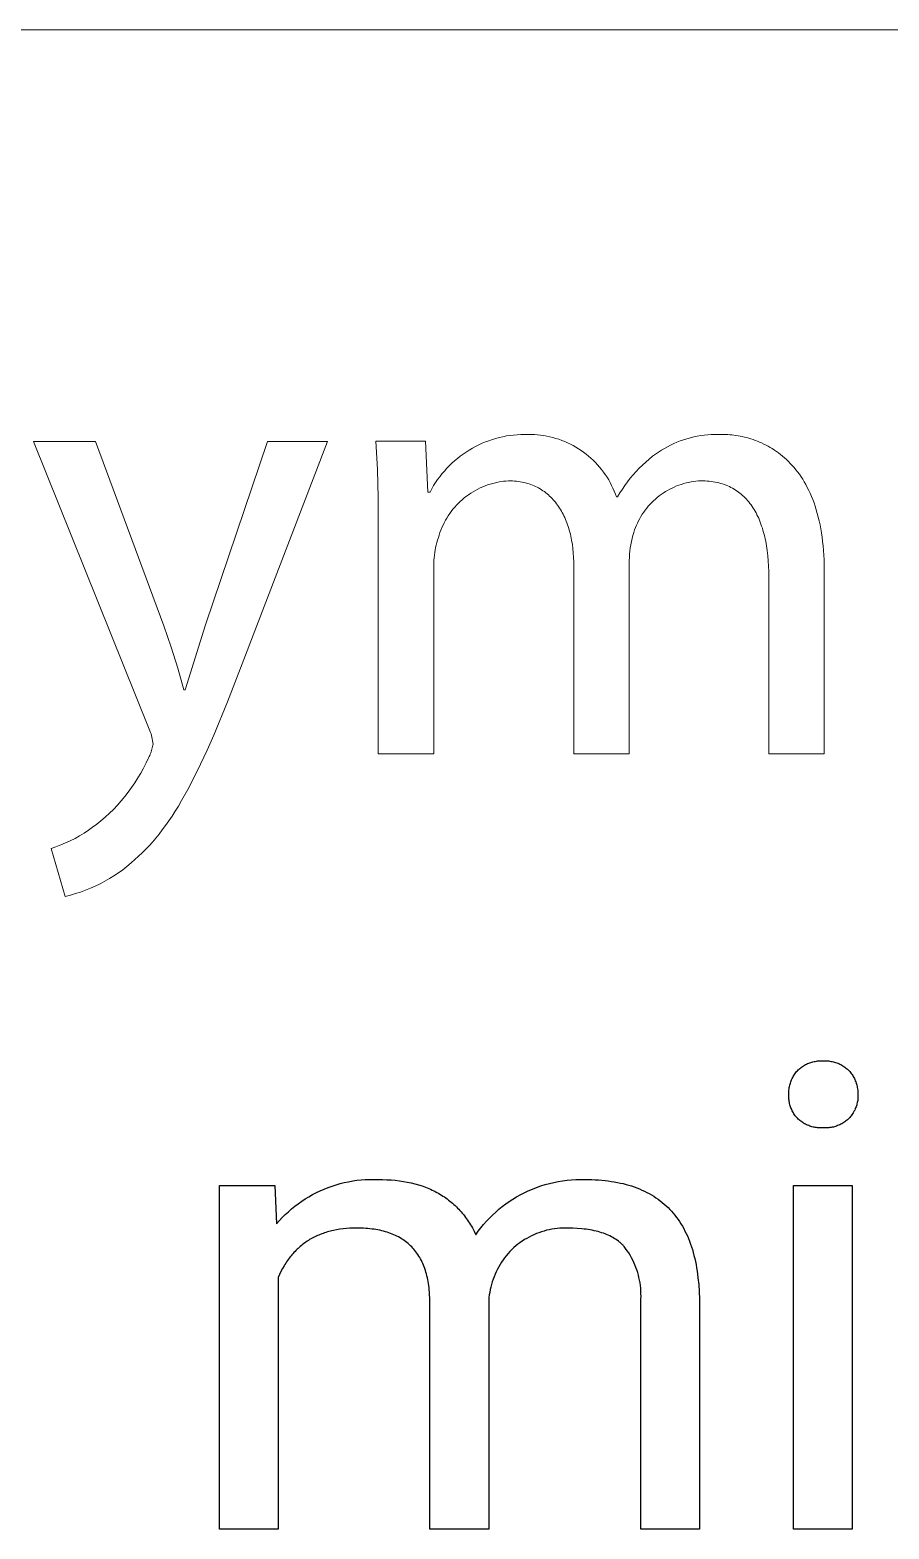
# Model space of a CAD drawing. Header units: millimetres. Extents: x 0 to 5466, y 0 to 3819.
# Drawn here: x 5060.5 to 5133.3, y 483.9 to 611 of the extents above; entities that cross this region are included whole.
import ezdxf

# ---------------------------------------------------------------- set-up
doc = ezdxf.new("R2010")
doc.units = ezdxf.units.MM
doc.header["$MEASUREMENT"] = 0
doc.layers.add('Domyślny', color=7, linetype='Continuous', true_color=0x000000)

msp = doc.modelspace()

# ---------------------------------------------------------------- linework, layer by layer
at = {"layer": 'Domyślny', "color": 18, "lineweight": 15, "true_color": 0x000000}
for p, q in [((5460.42, 610.99), (3400.11, 610.99)), ((5070.55, 551.69), (5060.76, 576.1)), ((5060.76, 576.1), (5066, 576.1)), ((5066, 576.1), (5071.81, 560.45)), ((5075.32, 560.56), (5080.58, 576.1)), ((5085.66, 576.1), (5078.45, 557.23)), ((5080.58, 576.1), (5085.66, 576.1)), ((5089.9, 573.72), (5089.76, 576.11)), ((5089.76, 576.11), (5093.99, 576.11)), ((5093.99, 576.11), (5094.19, 571.81)), ((5098.51, 575.81), (5098.79, 575.94)), ((5098.79, 575.94), (5099.07, 576.06)), ((5099.07, 576.06), (5099.36, 576.16)), ((5099.36, 576.16), (5099.65, 576.26)), ((5099.65, 576.26), (5099.94, 576.35)), ((5099.94, 576.35), (5100.24, 576.43)), ((5100.24, 576.43), (5100.54, 576.5)), ((5100.54, 576.5), (5100.84, 576.56)), ((5100.84, 576.56), (5101.15, 576.61)), ((5101.15, 576.61), (5101.45, 576.64)), ((5101.45, 576.64), (5101.76, 576.67)), ((5101.76, 576.67), (5102.07, 576.69)), ((5102.07, 576.69), (5102.38, 576.7)), ((5102.38, 576.7), (5102.69, 576.69)), ((5102.69, 576.69), (5102.95, 576.69)), ((5102.95, 576.69), (5103.21, 576.68)), ((5103.21, 576.68), (5103.48, 576.66)), ((5103.48, 576.66), (5103.74, 576.63)), ((5103.74, 576.63), (5104, 576.6)), ((5104, 576.6), (5104.27, 576.55)), ((5104.27, 576.55), (5104.52, 576.5)), ((5104.52, 576.5), (5104.78, 576.43)), ((5104.78, 576.43), (5105.04, 576.36)), ((5105.04, 576.36), (5105.29, 576.28)), ((5105.29, 576.28), (5105.54, 576.19)), ((5105.54, 576.19), (5105.78, 576.09)), ((5105.78, 576.09), (5106.03, 575.99)), ((5106.03, 575.99), (5106.27, 575.87)), ((5106.27, 575.87), (5106.5, 575.75)), ((5114.76, 575.78), (5115.03, 575.91)), ((5115.03, 575.91), (5115.3, 576.03)), ((5115.3, 576.03), (5115.58, 576.14)), ((5115.58, 576.14), (5115.86, 576.24)), ((5115.86, 576.24), (5116.15, 576.33)), ((5116.15, 576.33), (5116.44, 576.41)), ((5116.44, 576.41), (5116.73, 576.48)), ((5116.73, 576.48), (5117.02, 576.54)), ((5117.02, 576.54), (5117.31, 576.59)), ((5117.31, 576.59), (5117.61, 576.63)), ((5117.61, 576.63), (5117.91, 576.67)), ((5117.91, 576.67), (5118.21, 576.69)), ((5118.21, 576.69), (5118.5, 576.7)), ((5118.5, 576.7), (5118.8, 576.7)), ((5118.8, 576.7), (5119.1, 576.69)), ((5119.1, 576.69), (5119.27, 576.69)), ((5119.27, 576.69), (5119.43, 576.68)), ((5119.43, 576.68), (5119.6, 576.68)), ((5119.6, 576.68), (5119.78, 576.66)), ((5119.78, 576.66), (5119.95, 576.65)), ((5119.95, 576.65), (5120.12, 576.63)), ((5120.12, 576.63), (5120.3, 576.6)), ((5120.3, 576.6), (5120.48, 576.58)), ((5120.48, 576.58), (5120.66, 576.54)), ((5120.66, 576.54), (5120.84, 576.51)), ((5120.84, 576.51), (5121.02, 576.47)), ((5121.02, 576.47), (5121.2, 576.42)), ((5121.2, 576.42), (5121.38, 576.37)), ((5121.38, 576.37), (5121.57, 576.32)), ((5121.57, 576.32), (5121.75, 576.26)), ((5121.75, 576.26), (5121.93, 576.19)), ((5121.93, 576.19), (5122.12, 576.12)), ((5122.12, 576.12), (5122.3, 576.05)), ((5122.3, 576.05), (5122.48, 575.97)), ((5122.48, 575.97), (5122.66, 575.88)), ((5122.66, 575.88), (5122.85, 575.79)), ((5096.45, 574.46), (5096.69, 574.66)), ((5096.69, 574.66), (5096.93, 574.85)), ((5096.93, 574.85), (5097.18, 575.03)), ((5097.18, 575.03), (5097.43, 575.2)), ((5097.43, 575.2), (5097.69, 575.37)), ((5097.69, 575.37), (5097.96, 575.53)), ((5097.96, 575.53), (5098.23, 575.67)), ((5098.23, 575.67), (5098.51, 575.81)), ((5106.5, 575.75), (5106.73, 575.62)), ((5106.73, 575.62), (5106.96, 575.48)), ((5106.96, 575.48), (5107.18, 575.34)), ((5107.18, 575.34), (5107.39, 575.18)), ((5107.39, 575.18), (5107.61, 575.02)), ((5107.61, 575.02), (5107.81, 574.85)), ((5107.81, 574.85), (5108.01, 574.68)), ((5108.01, 574.68), (5108.2, 574.5)), ((5112.65, 574.35), (5112.94, 574.6)), ((5112.94, 574.6), (5113.24, 574.84)), ((5113.24, 574.84), (5113.48, 575.01)), ((5113.48, 575.01), (5113.73, 575.19)), ((5113.73, 575.19), (5113.98, 575.35)), ((5113.98, 575.35), (5114.23, 575.5)), ((5114.23, 575.5), (5114.49, 575.65)), ((5114.49, 575.65), (5114.76, 575.78)), ((5122.85, 575.79), (5123.03, 575.7)), ((5123.03, 575.7), (5123.21, 575.59)), ((5123.21, 575.59), (5123.38, 575.49)), ((5123.38, 575.49), (5123.56, 575.37)), ((5123.56, 575.37), (5123.74, 575.25)), ((5123.74, 575.25), (5123.91, 575.13)), ((5123.91, 575.13), (5124.08, 574.99)), ((5124.08, 574.99), (5124.25, 574.86)), ((5124.25, 574.86), (5124.42, 574.71)), ((5124.42, 574.71), (5124.59, 574.56)), ((5089.97, 571.33), (5089.9, 573.72)), ((5095.19, 573.11), (5095.38, 573.35)), ((5095.38, 573.35), (5095.58, 573.59)), ((5095.58, 573.59), (5095.79, 573.82)), ((5095.79, 573.82), (5096, 574.04)), ((5096, 574.04), (5096.22, 574.25)), ((5096.22, 574.25), (5096.45, 574.46)), ((5108.2, 574.5), (5108.39, 574.31)), ((5108.39, 574.31), (5108.57, 574.12)), ((5108.57, 574.12), (5108.74, 573.92)), ((5108.74, 573.92), (5108.91, 573.71)), ((5108.91, 573.71), (5109.07, 573.5)), ((5109.07, 573.5), (5109.22, 573.29)), ((5111.58, 573.27), (5111.83, 573.55)), ((5111.83, 573.55), (5112.1, 573.83)), ((5112.1, 573.83), (5112.37, 574.09)), ((5112.37, 574.09), (5112.65, 574.35)), ((5124.59, 574.56), (5124.75, 574.4)), ((5124.75, 574.4), (5124.91, 574.24)), ((5124.91, 574.24), (5125.07, 574.07)), ((5125.07, 574.07), (5125.23, 573.89)), ((5125.23, 573.89), (5125.38, 573.7)), ((5125.38, 573.7), (5125.53, 573.51)), ((5125.53, 573.51), (5125.68, 573.31)), ((5125.68, 573.31), (5125.82, 573.1)), ((5094.37, 571.81), (5094.51, 572.08)), ((5094.51, 572.08), (5094.67, 572.35)), ((5094.67, 572.35), (5094.84, 572.61)), ((5094.84, 572.61), (5095.01, 572.86)), ((5095.01, 572.86), (5095.19, 573.11)), ((5098.41, 572.05), (5098.21, 571.95)), ((5098.62, 572.15), (5098.41, 572.05)), ((5098.83, 572.25), (5098.62, 572.15)), ((5099.04, 572.33), (5098.83, 572.25)), ((5099.25, 572.41), (5099.04, 572.33)), ((5099.47, 572.48), (5099.25, 572.41)), ((5099.68, 572.54), (5099.47, 572.48)), ((5099.91, 572.6), (5099.68, 572.54)), ((5100.13, 572.65), (5099.91, 572.6)), ((5100.35, 572.69), (5100.13, 572.65)), ((5100.58, 572.72), (5100.35, 572.69)), ((5100.8, 572.74), (5100.58, 572.72)), ((5101.03, 572.76), (5100.8, 572.74)), ((5101.2, 572.76), (5101.03, 572.76)), ((5101.37, 572.75), (5101.2, 572.76)), ((5101.53, 572.74), (5101.37, 572.75)), ((5101.7, 572.72), (5101.53, 572.74)), ((5101.86, 572.7), (5101.7, 572.72)), ((5102.01, 572.68), (5101.86, 572.7)), ((5102.17, 572.65), (5102.01, 572.68)), ((5102.32, 572.62), (5102.17, 572.65)), ((5102.47, 572.58), (5102.32, 572.62)), ((5102.62, 572.54), (5102.47, 572.58)), ((5102.76, 572.5), (5102.62, 572.54)), ((5102.9, 572.45), (5102.76, 572.5)), ((5103.04, 572.4), (5102.9, 572.45)), ((5103.18, 572.34), (5103.04, 572.4)), ((5103.31, 572.28), (5103.18, 572.34)), ((5103.44, 572.21), (5103.31, 572.28)), ((5103.57, 572.15), (5103.44, 572.21)), ((5103.7, 572.07), (5103.57, 572.15)), ((5103.82, 572), (5103.7, 572.07)), ((5109.22, 573.29), (5109.37, 573.06)), ((5109.37, 573.06), (5109.51, 572.84)), ((5109.51, 572.84), (5109.64, 572.61)), ((5109.64, 572.61), (5109.76, 572.37)), ((5109.76, 572.37), (5109.87, 572.13)), ((5109.87, 572.13), (5109.98, 571.89)), ((5110.47, 571.73), (5110.67, 572.05)), ((5110.67, 572.05), (5110.88, 572.36)), ((5110.88, 572.36), (5111.1, 572.67)), ((5111.1, 572.67), (5111.34, 572.97)), ((5111.34, 572.97), (5111.58, 573.27)), ((5114.69, 572.05), (5114.5, 571.95)), ((5114.88, 572.14), (5114.69, 572.05)), ((5115.07, 572.23), (5114.88, 572.14)), ((5115.27, 572.32), (5115.07, 572.23)), ((5115.47, 572.39), (5115.27, 572.32)), ((5115.67, 572.46), (5115.47, 572.39)), ((5115.87, 572.52), (5115.67, 572.46)), ((5116.08, 572.58), (5115.87, 572.52)), ((5116.28, 572.63), (5116.08, 572.58)), ((5116.49, 572.67), (5116.28, 572.63)), ((5116.7, 572.7), (5116.49, 572.67)), ((5116.91, 572.73), (5116.7, 572.7)), ((5117.12, 572.75), (5116.91, 572.73)), ((5117.34, 572.76), (5117.12, 572.75)), ((5117.52, 572.76), (5117.34, 572.76)), ((5117.7, 572.75), (5117.52, 572.76)), ((5117.87, 572.74), (5117.7, 572.75)), ((5118.04, 572.72), (5117.87, 572.74)), ((5118.21, 572.7), (5118.04, 572.72)), ((5118.38, 572.68), (5118.21, 572.7)), ((5118.54, 572.65), (5118.38, 572.68)), ((5118.7, 572.62), (5118.54, 572.65)), ((5118.86, 572.58), (5118.7, 572.62)), ((5119.01, 572.54), (5118.86, 572.58)), ((5119.16, 572.49), (5119.01, 572.54)), ((5119.31, 572.44), (5119.16, 572.49)), ((5119.46, 572.39), (5119.31, 572.44)), ((5119.6, 572.33), (5119.46, 572.39)), ((5119.74, 572.27), (5119.6, 572.33)), ((5119.88, 572.2), (5119.74, 572.27)), ((5120.01, 572.13), (5119.88, 572.2)), ((5120.14, 572.05), (5120.01, 572.13)), ((5120.27, 571.98), (5120.14, 572.05)), ((5125.82, 573.1), (5125.96, 572.89)), ((5125.96, 572.89), (5126.09, 572.67)), ((5126.09, 572.67), (5126.22, 572.44)), ((5126.22, 572.44), (5126.35, 572.2)), ((5126.35, 572.2), (5126.47, 571.95)), ((5089.98, 568.94), (5089.97, 571.33)), ((5094.19, 571.81), (5094.37, 571.81)), ((5096.77, 570.85), (5096.61, 570.69)), ((5096.93, 571.01), (5096.77, 570.85)), ((5097.1, 571.16), (5096.93, 571.01)), ((5097.27, 571.31), (5097.1, 571.16)), ((5097.45, 571.45), (5097.27, 571.31)), ((5097.64, 571.58), (5097.45, 571.45)), ((5097.82, 571.71), (5097.64, 571.58)), ((5098.02, 571.83), (5097.82, 571.71)), ((5098.21, 571.95), (5098.02, 571.83)), ((5103.94, 571.92), (5103.82, 572)), ((5104.06, 571.84), (5103.94, 571.92)), ((5104.17, 571.75), (5104.06, 571.84)), ((5104.29, 571.66), (5104.17, 571.75)), ((5104.4, 571.57), (5104.29, 571.66)), ((5104.5, 571.47), (5104.4, 571.57)), ((5104.61, 571.37), (5104.5, 571.47)), ((5104.71, 571.27), (5104.61, 571.37)), ((5104.81, 571.16), (5104.71, 571.27)), ((5104.9, 571.05), (5104.81, 571.16)), ((5105, 570.94), (5104.9, 571.05)), ((5105.09, 570.82), (5105, 570.94)), ((5105.17, 570.7), (5105.09, 570.82)), ((5109.98, 571.89), (5110.08, 571.64)), ((5110.08, 571.64), (5110.17, 571.4)), ((5110.17, 571.4), (5110.27, 571.4)), ((5110.27, 571.4), (5110.47, 571.73)), ((5113.16, 570.92), (5113.01, 570.76)), ((5113.31, 571.06), (5113.16, 570.92)), ((5113.47, 571.21), (5113.31, 571.06)), ((5113.63, 571.34), (5113.47, 571.21)), ((5113.8, 571.48), (5113.63, 571.34)), ((5113.97, 571.6), (5113.8, 571.48)), ((5114.14, 571.72), (5113.97, 571.6)), ((5114.32, 571.84), (5114.14, 571.72)), ((5114.5, 571.95), (5114.32, 571.84)), ((5120.4, 571.89), (5120.27, 571.98)), ((5120.52, 571.8), (5120.4, 571.89)), ((5120.64, 571.71), (5120.52, 571.8)), ((5120.75, 571.62), (5120.64, 571.71)), ((5120.87, 571.52), (5120.75, 571.62)), ((5120.98, 571.42), (5120.87, 571.52)), ((5121.09, 571.31), (5120.98, 571.42)), ((5121.19, 571.2), (5121.09, 571.31)), ((5121.29, 571.08), (5121.19, 571.2)), ((5121.39, 570.97), (5121.29, 571.08)), ((5121.49, 570.84), (5121.39, 570.97)), ((5121.58, 570.72), (5121.49, 570.84)), ((5126.47, 571.95), (5126.59, 571.7)), ((5126.59, 571.7), (5126.71, 571.44)), ((5126.71, 571.44), (5126.81, 571.17)), ((5126.81, 571.17), (5126.92, 570.89)), ((5126.92, 570.89), (5127.02, 570.6)), ((5095.79, 569.6), (5095.67, 569.41)), ((5095.91, 569.8), (5095.79, 569.6)), ((5096.04, 569.99), (5095.91, 569.8)), ((5096.17, 570.17), (5096.04, 569.99)), ((5096.31, 570.35), (5096.17, 570.17)), ((5096.46, 570.52), (5096.31, 570.35)), ((5096.61, 570.69), (5096.46, 570.52)), ((5105.26, 570.58), (5105.17, 570.7)), ((5105.34, 570.45), (5105.26, 570.58)), ((5105.42, 570.32), (5105.34, 570.45)), ((5105.5, 570.19), (5105.42, 570.32)), ((5105.57, 570.06), (5105.5, 570.19)), ((5105.65, 569.92), (5105.57, 570.06)), ((5105.71, 569.78), (5105.65, 569.92)), ((5105.78, 569.64), (5105.71, 569.78)), ((5105.84, 569.49), (5105.78, 569.64)), ((5112.14, 569.56), (5112.04, 569.37)), ((5112.25, 569.74), (5112.14, 569.56)), ((5112.36, 569.92), (5112.25, 569.74)), ((5112.48, 570.1), (5112.36, 569.92)), ((5112.61, 570.27), (5112.48, 570.1)), ((5112.74, 570.44), (5112.61, 570.27)), ((5112.87, 570.6), (5112.74, 570.44)), ((5113.01, 570.76), (5112.87, 570.6)), ((5121.67, 570.59), (5121.58, 570.72)), ((5121.76, 570.45), (5121.67, 570.59)), ((5121.85, 570.32), (5121.76, 570.45)), ((5121.93, 570.18), (5121.85, 570.32)), ((5122.01, 570.03), (5121.93, 570.18)), ((5122.08, 569.88), (5122.01, 570.03)), ((5122.16, 569.73), (5122.08, 569.88)), ((5122.23, 569.58), (5122.16, 569.73)), ((5122.29, 569.42), (5122.23, 569.58)), ((5127.02, 570.6), (5127.11, 570.3)), ((5127.11, 570.3), (5127.2, 570)), ((5127.2, 570), (5127.28, 569.69)), ((5127.28, 569.69), (5127.36, 569.36)), ((5089.98, 549.61), (5089.98, 568.94)), ((5095.21, 568.37), (5095.14, 568.16)), ((5095.29, 568.58), (5095.21, 568.37)), ((5095.37, 568.8), (5095.29, 568.58)), ((5095.47, 569), (5095.37, 568.8)), ((5095.57, 569.21), (5095.47, 569)), ((5095.67, 569.41), (5095.57, 569.21)), ((5105.91, 569.34), (5105.84, 569.49)), ((5105.96, 569.19), (5105.91, 569.34)), ((5106.02, 569.04), (5105.96, 569.19)), ((5106.07, 568.88), (5106.02, 569.04)), ((5106.12, 568.72), (5106.07, 568.88)), ((5106.17, 568.56), (5106.12, 568.72)), ((5106.21, 568.4), (5106.17, 568.56)), ((5106.26, 568.23), (5106.21, 568.4)), ((5106.3, 568.07), (5106.26, 568.23)), ((5111.64, 568.39), (5111.56, 568.13)), ((5111.71, 568.59), (5111.64, 568.39)), ((5111.78, 568.79), (5111.71, 568.59)), ((5111.86, 568.99), (5111.78, 568.79)), ((5111.95, 569.18), (5111.86, 568.99)), ((5112.04, 569.37), (5111.95, 569.18)), ((5122.36, 569.26), (5122.29, 569.42)), ((5122.42, 569.09), (5122.36, 569.26)), ((5122.48, 568.92), (5122.42, 569.09)), ((5122.54, 568.75), (5122.48, 568.92)), ((5122.59, 568.57), (5122.54, 568.75)), ((5122.64, 568.39), (5122.59, 568.57)), ((5122.69, 568.21), (5122.64, 568.39)), ((5127.36, 569.36), (5127.43, 569.03)), ((5127.43, 569.03), (5127.49, 568.69)), ((5127.49, 568.69), (5127.55, 568.34)), ((5127.55, 568.34), (5127.61, 567.99)), ((5094.84, 567.1), (5094.8, 566.89)), ((5094.89, 567.31), (5094.84, 567.1)), ((5094.95, 567.52), (5094.89, 567.31)), ((5095.01, 567.73), (5094.95, 567.52)), ((5095.08, 567.94), (5095.01, 567.73)), ((5095.14, 568.16), (5095.08, 567.94)), ((5106.33, 567.9), (5106.3, 568.07)), ((5106.37, 567.72), (5106.33, 567.9)), ((5106.43, 567.37), (5106.37, 567.72)), ((5106.47, 567.01), (5106.43, 567.37)), ((5106.51, 566.64), (5106.47, 567.01)), ((5111.34, 567.07), (5111.31, 566.8)), ((5111.39, 567.34), (5111.34, 567.07)), ((5111.44, 567.6), (5111.39, 567.34)), ((5111.5, 567.87), (5111.44, 567.6)), ((5111.56, 568.13), (5111.5, 567.87)), ((5122.74, 568.02), (5122.69, 568.21)), ((5122.78, 567.83), (5122.74, 568.02)), ((5122.82, 567.64), (5122.78, 567.83)), ((5122.89, 567.24), (5122.82, 567.64)), ((5122.95, 566.84), (5122.89, 567.24)), ((5127.61, 567.99), (5127.65, 567.62)), ((5127.65, 567.62), (5127.69, 567.24)), ((5127.69, 567.24), (5127.72, 566.85)), ((5094.7, 566.02), (5094.69, 565.81)), ((5094.69, 565.81), (5094.7, 565.59)), ((5094.71, 566.24), (5094.7, 566.02)), ((5094.74, 566.46), (5094.71, 566.24)), ((5094.76, 566.67), (5094.74, 566.46)), ((5094.8, 566.89), (5094.76, 566.67)), ((5106.54, 566.27), (5106.51, 566.64)), ((5106.56, 565.89), (5106.54, 566.27)), ((5106.56, 565.5), (5106.56, 565.89)), ((5111.27, 566.26), (5111.26, 565.99)), ((5111.26, 565.99), (5111.26, 549.61)), ((5111.28, 566.53), (5111.27, 566.26)), ((5111.31, 566.8), (5111.28, 566.53)), ((5123, 566.41), (5122.95, 566.84)), ((5123.04, 565.98), (5123, 566.41)), ((5123.07, 565.53), (5123.04, 565.98)), ((5127.72, 566.85), (5127.75, 566.46)), ((5127.75, 566.46), (5127.77, 566.05)), ((5127.77, 566.05), (5127.78, 565.63)), ((5094.7, 565.59), (5094.7, 549.61)), ((5106.56, 549.61), (5106.56, 565.5)), ((5123.08, 565.08), (5123.07, 565.53)), ((5123.09, 564.61), (5123.08, 565.08)), ((5123.09, 549.61), (5123.09, 564.61)), ((5127.78, 565.63), (5127.78, 565.21)), ((5127.78, 565.21), (5127.78, 549.61)), ((5071.81, 560.45), (5072.42, 558.66)), ((5073.61, 555.04), (5075.32, 560.56)), ((5072.42, 558.66), (5072.98, 556.86)), ((5072.98, 556.86), (5073.5, 555.04)), ((5078.45, 557.23), (5077.2, 554.02)), ((5073.5, 555.04), (5073.61, 555.04)), ((5077.2, 554.02), (5076.03, 551.2)), ((5070.61, 551.56), (5070.55, 551.69)), ((5070.66, 551.42), (5070.61, 551.56)), ((5070.71, 551.29), (5070.66, 551.42)), ((5070.75, 551.15), (5070.71, 551.29)), ((5070.78, 551.01), (5070.75, 551.15)), ((5070.82, 550.87), (5070.78, 551.01)), ((5070.84, 550.72), (5070.82, 550.87)), ((5070.86, 550.58), (5070.84, 550.72)), ((5070.88, 550.44), (5070.86, 550.58)), ((5070.87, 550.33), (5070.88, 550.44)), ((5076.03, 551.2), (5075.47, 549.93)), ((5070.3, 548.83), (5070.5, 549.27)), ((5070.5, 549.27), (5070.55, 549.37)), ((5070.55, 549.37), (5070.6, 549.47)), ((5070.6, 549.47), (5070.65, 549.57)), ((5070.65, 549.57), (5070.69, 549.68)), ((5070.69, 549.68), (5070.73, 549.78)), ((5070.73, 549.78), (5070.76, 549.89)), ((5070.76, 549.89), (5070.79, 550)), ((5070.79, 550), (5070.82, 550.11)), ((5070.82, 550.11), (5070.85, 550.22)), ((5070.85, 550.22), (5070.87, 550.33)), ((5075.47, 549.93), (5074.92, 548.74)), ((5094.7, 549.61), (5089.98, 549.61)), ((5111.26, 549.61), (5106.56, 549.61)), ((5127.78, 549.61), (5123.09, 549.61)), ((5069.6, 547.56), (5069.85, 547.98)), ((5069.85, 547.98), (5070.08, 548.4)), ((5070.08, 548.4), (5070.3, 548.83)), ((5074.92, 548.74), (5074.37, 547.63)), ((5068.78, 546.37), (5069.07, 546.76)), ((5069.07, 546.76), (5069.34, 547.16)), ((5069.34, 547.16), (5069.6, 547.56)), ((5074.37, 547.63), (5073.83, 546.59)), ((5067.86, 545.25), (5068.18, 545.62)), ((5068.18, 545.62), (5068.49, 545.99)), ((5068.49, 545.99), (5068.78, 546.37)), ((5073.3, 545.64), (5073.03, 545.18)), ((5073.83, 546.59), (5073.3, 545.64)), ((5066.46, 543.92), (5066.82, 544.24)), ((5066.82, 544.24), (5067.18, 544.57)), ((5067.18, 544.57), (5067.52, 544.9)), ((5067.52, 544.9), (5067.86, 545.25)), ((5072.49, 544.32), (5072.22, 543.92)), ((5072.76, 544.74), (5072.49, 544.32)), ((5073.03, 545.18), (5072.76, 544.74)), ((5064.65, 542.66), (5065.03, 542.88)), ((5065.03, 542.88), (5065.4, 543.12)), ((5065.4, 543.12), (5065.76, 543.38)), ((5065.76, 543.38), (5066.12, 543.64)), ((5066.12, 543.64), (5066.46, 543.92)), ((5071.39, 542.8), (5071.11, 542.45)), ((5071.67, 543.16), (5071.39, 542.8)), ((5071.95, 543.53), (5071.67, 543.16)), ((5072.22, 543.92), (5071.95, 543.53)), ((5062.24, 541.57), (5062.65, 541.72)), ((5063.44, 537.52), (5062.24, 541.57)), ((5062.65, 541.72), (5063.07, 541.88)), ((5063.07, 541.88), (5063.47, 542.05)), ((5063.47, 542.05), (5063.87, 542.24)), ((5063.87, 542.24), (5064.27, 542.44)), ((5064.27, 542.44), (5064.65, 542.66)), ((5070.54, 541.8), (5070.25, 541.49)), ((5070.83, 542.12), (5070.54, 541.8)), ((5071.11, 542.45), (5070.83, 542.12)), ((5069.02, 540.35), (5068.67, 540.06)), ((5069.35, 540.65), (5069.02, 540.35)), ((5069.66, 540.92), (5069.35, 540.65)), ((5069.96, 541.2), (5069.66, 540.92)), ((5070.25, 541.49), (5069.96, 541.2)), ((5067.19, 539.03), (5066.8, 538.8)), ((5067.57, 539.27), (5067.19, 539.03)), ((5067.95, 539.52), (5067.57, 539.27)), ((5068.31, 539.78), (5067.95, 539.52)), ((5068.67, 540.06), (5068.31, 539.78)), ((5064.31, 537.75), (5063.88, 537.62)), ((5064.74, 537.89), (5064.31, 537.75)), ((5065.16, 538.04), (5064.74, 537.89)), ((5065.58, 538.21), (5065.16, 538.04)), ((5065.99, 538.39), (5065.58, 538.21)), ((5066.4, 538.59), (5065.99, 538.39)), ((5066.8, 538.8), (5066.4, 538.59)), ((5063.88, 537.62), (5063.44, 537.52))]:
    msp.add_line(p, q, dxfattribs=at)
at = {"layer": 'Domyślny'}
for p, q in [((5125.26, 522.42), (5125.32, 522.5)), ((5125.32, 522.5), (5125.38, 522.58)), ((5125.38, 522.58), (5125.44, 522.66)), ((5125.44, 522.66), (5125.51, 522.73)), ((5125.51, 522.73), (5125.58, 522.8)), ((5125.58, 522.8), (5125.65, 522.87)), ((5125.65, 522.87), (5125.72, 522.93)), ((5125.72, 522.93), (5125.8, 522.99)), ((5125.8, 522.99), (5125.87, 523.05)), ((5125.87, 523.05), (5125.95, 523.1)), ((5125.95, 523.1), (5126.04, 523.16)), ((5126.04, 523.16), (5126.12, 523.21)), ((5126.12, 523.21), (5126.2, 523.25)), ((5126.2, 523.25), (5126.29, 523.3)), ((5126.29, 523.3), (5126.38, 523.34)), ((5126.38, 523.34), (5126.47, 523.37)), ((5126.47, 523.37), (5126.56, 523.41)), ((5126.56, 523.41), (5126.65, 523.44)), ((5126.65, 523.44), (5126.74, 523.47)), ((5126.74, 523.47), (5126.83, 523.49)), ((5126.83, 523.49), (5126.93, 523.51)), ((5126.93, 523.51), (5127.02, 523.53)), ((5127.02, 523.53), (5127.12, 523.55)), ((5127.12, 523.55), (5127.21, 523.56)), ((5127.21, 523.56), (5127.31, 523.57)), ((5127.31, 523.57), (5127.41, 523.57)), ((5127.41, 523.57), (5127.5, 523.57)), ((5127.5, 523.57), (5127.6, 523.57)), ((5127.6, 523.57), (5127.69, 523.56)), ((5127.69, 523.56), (5127.79, 523.57)), ((5127.79, 523.57), (5127.89, 523.57)), ((5127.89, 523.57), (5127.99, 523.57)), ((5127.99, 523.57), (5128.08, 523.56)), ((5128.08, 523.56), (5128.18, 523.56)), ((5128.18, 523.56), (5128.27, 523.54)), ((5128.27, 523.54), (5128.37, 523.53)), ((5128.37, 523.53), (5128.47, 523.51)), ((5128.47, 523.51), (5128.56, 523.49)), ((5128.56, 523.49), (5128.65, 523.47)), ((5128.65, 523.47), (5128.75, 523.44)), ((5128.75, 523.44), (5128.84, 523.41)), ((5128.84, 523.41), (5128.93, 523.37)), ((5128.93, 523.37), (5129.02, 523.34)), ((5129.02, 523.34), (5129.11, 523.29)), ((5129.11, 523.29), (5129.19, 523.25)), ((5129.19, 523.25), (5129.28, 523.2)), ((5129.28, 523.2), (5129.36, 523.16)), ((5129.36, 523.16), (5129.44, 523.1)), ((5129.44, 523.1), (5129.52, 523.05)), ((5129.52, 523.05), (5129.6, 522.99)), ((5129.6, 522.99), (5129.68, 522.93)), ((5129.68, 522.93), (5129.75, 522.87)), ((5129.75, 522.87), (5129.82, 522.8)), ((5129.82, 522.8), (5129.89, 522.73)), ((5129.89, 522.73), (5129.96, 522.66)), ((5129.96, 522.66), (5130.02, 522.58)), ((5130.02, 522.58), (5130.08, 522.5)), ((5130.08, 522.5), (5130.14, 522.42)), ((5124.79, 521.1), (5124.8, 521.2)), ((5124.8, 521.2), (5124.82, 521.3)), ((5124.82, 521.3), (5124.84, 521.4)), ((5124.84, 521.4), (5124.86, 521.5)), ((5124.86, 521.5), (5124.89, 521.6)), ((5124.89, 521.6), (5124.92, 521.69)), ((5124.92, 521.69), (5124.95, 521.79)), ((5124.95, 521.79), (5124.98, 521.88)), ((5124.98, 521.88), (5125.02, 521.97)), ((5125.02, 521.97), (5125.07, 522.07)), ((5125.07, 522.07), (5125.11, 522.16)), ((5125.11, 522.16), (5125.16, 522.24)), ((5125.16, 522.24), (5125.21, 522.33)), ((5125.21, 522.33), (5125.26, 522.42)), ((5130.14, 522.42), (5130.2, 522.33)), ((5130.2, 522.33), (5130.25, 522.25)), ((5130.25, 522.25), (5130.3, 522.16)), ((5130.3, 522.16), (5130.34, 522.07)), ((5130.34, 522.07), (5130.39, 521.98)), ((5130.39, 521.98), (5130.42, 521.88)), ((5130.42, 521.88), (5130.46, 521.79)), ((5130.46, 521.79), (5130.49, 521.69)), ((5130.49, 521.69), (5130.52, 521.6)), ((5130.52, 521.6), (5130.55, 521.5)), ((5130.55, 521.5), (5130.57, 521.4)), ((5130.57, 521.4), (5130.59, 521.3)), ((5130.59, 521.3), (5130.61, 521.2)), ((5130.61, 521.2), (5130.62, 521.1)), ((5124.77, 520.9), (5124.78, 521)), ((5124.77, 520.8), (5124.77, 520.9)), ((5124.77, 520.7), (5124.77, 520.8)), ((5124.77, 520.61), (5124.77, 520.7)), ((5124.77, 520.51), (5124.77, 520.61)), ((5124.78, 520.42), (5124.77, 520.51)), ((5124.78, 521), (5124.79, 521.1)), ((5124.79, 520.32), (5124.78, 520.42)), ((5124.8, 520.23), (5124.79, 520.32)), ((5124.81, 520.13), (5124.8, 520.23)), ((5124.83, 520.04), (5124.81, 520.13)), ((5124.85, 519.95), (5124.83, 520.04)), ((5124.87, 519.85), (5124.85, 519.95)), ((5130.56, 519.94), (5130.54, 519.85)), ((5130.58, 520.04), (5130.56, 519.94)), ((5130.6, 520.13), (5130.58, 520.04)), ((5130.62, 520.22), (5130.6, 520.13)), ((5130.62, 521.1), (5130.63, 521)), ((5130.63, 520.32), (5130.62, 520.22)), ((5130.63, 521), (5130.64, 520.9)), ((5130.64, 520.41), (5130.63, 520.32)), ((5130.64, 520.9), (5130.64, 520.8)), ((5130.64, 520.8), (5130.64, 520.7)), ((5130.64, 520.7), (5130.64, 520.61)), ((5130.64, 520.61), (5130.64, 520.51)), ((5130.64, 520.51), (5130.64, 520.41)), ((5124.9, 519.76), (5124.87, 519.85)), ((5124.93, 519.67), (5124.9, 519.76)), ((5124.96, 519.58), (5124.93, 519.67)), ((5125, 519.49), (5124.96, 519.58)), ((5125.04, 519.41), (5125, 519.49)), ((5125.08, 519.32), (5125.04, 519.41)), ((5125.12, 519.24), (5125.08, 519.32)), ((5125.17, 519.15), (5125.12, 519.24)), ((5125.22, 519.07), (5125.17, 519.15)), ((5125.27, 518.99), (5125.22, 519.07)), ((5125.33, 518.92), (5125.27, 518.99)), ((5125.39, 518.84), (5125.33, 518.92)), ((5125.45, 518.77), (5125.39, 518.84)), ((5125.51, 518.7), (5125.45, 518.77)), ((5125.58, 518.63), (5125.51, 518.7)), ((5129.89, 518.7), (5129.82, 518.63)), ((5129.96, 518.77), (5129.89, 518.7)), ((5130.02, 518.84), (5129.96, 518.77)), ((5130.08, 518.91), (5130.02, 518.84)), ((5130.13, 518.99), (5130.08, 518.91)), ((5130.18, 519.07), (5130.13, 518.99)), ((5130.24, 519.15), (5130.18, 519.07)), ((5130.28, 519.23), (5130.24, 519.15)), ((5130.33, 519.32), (5130.28, 519.23)), ((5130.37, 519.4), (5130.33, 519.32)), ((5130.41, 519.49), (5130.37, 519.4)), ((5130.45, 519.58), (5130.41, 519.49)), ((5130.48, 519.67), (5130.45, 519.58)), ((5130.51, 519.76), (5130.48, 519.67)), ((5130.54, 519.85), (5130.51, 519.76)), ((5125.65, 518.57), (5125.58, 518.63)), ((5125.73, 518.5), (5125.65, 518.57)), ((5125.8, 518.45), (5125.73, 518.5)), ((5125.88, 518.39), (5125.8, 518.45)), ((5125.96, 518.34), (5125.88, 518.39)), ((5126.04, 518.29), (5125.96, 518.34)), ((5126.12, 518.24), (5126.04, 518.29)), ((5126.21, 518.19), (5126.12, 518.24)), ((5126.29, 518.15), (5126.21, 518.19)), ((5126.38, 518.11), (5126.29, 518.15)), ((5126.47, 518.08), (5126.38, 518.11)), ((5126.56, 518.04), (5126.47, 518.08)), ((5126.65, 518.01), (5126.56, 518.04)), ((5126.74, 517.99), (5126.65, 518.01)), ((5126.84, 517.96), (5126.74, 517.99)), ((5126.93, 517.94), (5126.84, 517.96)), ((5127.03, 517.92), (5126.93, 517.94)), ((5127.12, 517.91), (5127.03, 517.92)), ((5127.22, 517.9), (5127.12, 517.91)), ((5127.31, 517.89), (5127.22, 517.9)), ((5127.41, 517.89), (5127.31, 517.89)), ((5127.5, 517.89), (5127.41, 517.89)), ((5127.6, 517.89), (5127.5, 517.89)), ((5127.69, 517.89), (5127.6, 517.89)), ((5127.79, 517.89), (5127.69, 517.89)), ((5127.89, 517.89), (5127.79, 517.89)), ((5127.98, 517.89), (5127.89, 517.89)), ((5128.08, 517.89), (5127.98, 517.89)), ((5128.18, 517.9), (5128.08, 517.89)), ((5128.27, 517.91), (5128.18, 517.9)), ((5128.37, 517.93), (5128.27, 517.91)), ((5128.46, 517.94), (5128.37, 517.93)), ((5128.56, 517.96), (5128.46, 517.94)), ((5128.65, 517.99), (5128.56, 517.96)), ((5128.74, 518.01), (5128.65, 517.99)), ((5128.83, 518.04), (5128.74, 518.01)), ((5128.92, 518.08), (5128.83, 518.04)), ((5129.01, 518.11), (5128.92, 518.08)), ((5129.1, 518.15), (5129.01, 518.11)), ((5129.19, 518.19), (5129.1, 518.15)), ((5129.27, 518.24), (5129.19, 518.19)), ((5129.36, 518.29), (5129.27, 518.24)), ((5129.44, 518.34), (5129.36, 518.29)), ((5129.52, 518.39), (5129.44, 518.34)), ((5129.6, 518.45), (5129.52, 518.39)), ((5129.67, 518.5), (5129.6, 518.45)), ((5129.75, 518.57), (5129.67, 518.5)), ((5129.82, 518.63), (5129.75, 518.57)), ((5076.53, 483.87), (5076.53, 513)), ((5076.53, 513), (5081.22, 513)), ((5081.22, 513), (5081.35, 509.75)), ((5084.41, 512.23), (5084.73, 512.4)), ((5084.73, 512.4), (5085.06, 512.55)), ((5085.06, 512.55), (5085.39, 512.7)), ((5085.39, 512.7), (5085.72, 512.83)), ((5085.72, 512.83), (5086.06, 512.95)), ((5086.06, 512.95), (5086.4, 513.06)), ((5086.4, 513.06), (5086.75, 513.16)), ((5086.75, 513.16), (5087.1, 513.25)), ((5087.1, 513.25), (5087.45, 513.32)), ((5087.45, 513.32), (5087.81, 513.39)), ((5087.81, 513.39), (5088.16, 513.44)), ((5088.16, 513.44), (5088.52, 513.48)), ((5088.52, 513.48), (5088.88, 513.5)), ((5088.88, 513.5), (5089.24, 513.52)), ((5089.24, 513.52), (5089.6, 513.52)), ((5089.6, 513.52), (5089.96, 513.51)), ((5089.96, 513.51), (5090.34, 513.51)), ((5090.34, 513.51), (5090.71, 513.49)), ((5090.71, 513.49), (5091.07, 513.47)), ((5091.07, 513.47), (5091.42, 513.44)), ((5091.42, 513.44), (5091.77, 513.4)), ((5091.77, 513.4), (5092.11, 513.35)), ((5092.11, 513.35), (5092.44, 513.29)), ((5092.44, 513.29), (5092.76, 513.22)), ((5092.76, 513.22), (5093.08, 513.14)), ((5093.08, 513.14), (5093.38, 513.06)), ((5093.38, 513.06), (5093.69, 512.96)), ((5093.69, 512.96), (5093.83, 512.91)), ((5093.83, 512.91), (5093.98, 512.85)), ((5093.98, 512.85), (5094.12, 512.8)), ((5094.12, 512.8), (5094.26, 512.74)), ((5094.26, 512.74), (5094.4, 512.68)), ((5094.4, 512.68), (5094.54, 512.62)), ((5094.54, 512.62), (5094.68, 512.55)), ((5094.68, 512.55), (5094.81, 512.48)), ((5094.81, 512.48), (5094.94, 512.41)), ((5094.94, 512.41), (5095.07, 512.34)), ((5095.07, 512.34), (5095.2, 512.27)), ((5102.01, 512.22), (5102.35, 512.39)), ((5102.35, 512.39), (5102.69, 512.55)), ((5102.69, 512.55), (5103.04, 512.7)), ((5103.04, 512.7), (5103.4, 512.84)), ((5103.4, 512.84), (5103.75, 512.96)), ((5103.75, 512.96), (5104.12, 513.08)), ((5104.12, 513.08), (5104.48, 513.18)), ((5104.48, 513.18), (5104.85, 513.26)), ((5104.85, 513.26), (5105.23, 513.34)), ((5105.23, 513.34), (5105.6, 513.4)), ((5105.6, 513.4), (5105.98, 513.45)), ((5105.98, 513.45), (5106.35, 513.48)), ((5106.35, 513.48), (5106.73, 513.51)), ((5106.73, 513.51), (5107.11, 513.52)), ((5107.11, 513.52), (5107.49, 513.51)), ((5107.49, 513.51), (5108.08, 513.5)), ((5108.08, 513.5), (5108.37, 513.49)), ((5108.37, 513.49), (5108.65, 513.47)), ((5108.65, 513.47), (5108.93, 513.45)), ((5108.93, 513.45), (5109.2, 513.42)), ((5109.2, 513.42), (5109.47, 513.39)), ((5109.47, 513.39), (5109.73, 513.35)), ((5109.73, 513.35), (5109.99, 513.31)), ((5109.99, 513.31), (5110.25, 513.26)), ((5110.25, 513.26), (5110.5, 513.21)), ((5110.5, 513.21), (5110.74, 513.16)), ((5110.74, 513.16), (5110.98, 513.09)), ((5110.98, 513.09), (5111.22, 513.03)), ((5111.22, 513.03), (5111.45, 512.96)), ((5111.45, 512.96), (5111.68, 512.88)), ((5111.68, 512.88), (5111.9, 512.8)), ((5111.9, 512.8), (5112.12, 512.71)), ((5112.12, 512.71), (5112.33, 512.62)), ((5112.33, 512.62), (5112.54, 512.52)), ((5112.54, 512.52), (5112.75, 512.42)), ((5112.75, 512.42), (5112.94, 512.31)), ((5112.94, 512.31), (5113.14, 512.2)), ((5125.18, 483.87), (5125.18, 513)), ((5125.18, 513), (5130.14, 513)), ((5130.14, 513), (5130.14, 483.87)), ((5082.63, 511.02), (5082.91, 511.24)), ((5082.91, 511.24), (5083.2, 511.46)), ((5083.2, 511.46), (5083.49, 511.67)), ((5083.49, 511.67), (5083.79, 511.87)), ((5083.79, 511.87), (5084.1, 512.05)), ((5084.1, 512.05), (5084.41, 512.23)), ((5095.2, 512.27), (5095.33, 512.19)), ((5095.33, 512.19), (5095.45, 512.11)), ((5095.45, 512.11), (5095.58, 512.03)), ((5095.58, 512.03), (5095.7, 511.95)), ((5095.7, 511.95), (5095.82, 511.86)), ((5095.82, 511.86), (5095.93, 511.77)), ((5095.93, 511.77), (5096.05, 511.68)), ((5096.05, 511.68), (5096.16, 511.59)), ((5096.16, 511.59), (5096.27, 511.5)), ((5096.27, 511.5), (5096.38, 511.4)), ((5096.38, 511.4), (5096.49, 511.3)), ((5096.49, 511.3), (5096.6, 511.2)), ((5096.6, 511.2), (5096.7, 511.09)), ((5096.7, 511.09), (5096.8, 510.99)), ((5100.21, 510.99), (5100.49, 511.22)), ((5100.49, 511.22), (5100.78, 511.44)), ((5100.78, 511.44), (5101.08, 511.65)), ((5101.08, 511.65), (5101.38, 511.85)), ((5101.38, 511.85), (5101.69, 512.04)), ((5101.69, 512.04), (5102.01, 512.22)), ((5113.14, 512.2), (5113.33, 512.09)), ((5113.33, 512.09), (5113.52, 511.96)), ((5113.52, 511.96), (5113.7, 511.84)), ((5113.7, 511.84), (5113.88, 511.71)), ((5113.88, 511.71), (5114.05, 511.57)), ((5114.05, 511.57), (5114.21, 511.43)), ((5114.21, 511.43), (5114.38, 511.28)), ((5114.38, 511.28), (5114.54, 511.13)), ((5114.54, 511.13), (5114.69, 510.98)), ((5081.35, 509.75), (5081.59, 510.02)), ((5081.59, 510.02), (5081.84, 510.28)), ((5081.84, 510.28), (5082.09, 510.53)), ((5082.09, 510.53), (5082.36, 510.78)), ((5082.36, 510.78), (5082.63, 511.02)), ((5096.8, 510.99), (5096.9, 510.88)), ((5096.9, 510.88), (5097, 510.77)), ((5097, 510.77), (5097.1, 510.66)), ((5097.1, 510.66), (5097.19, 510.54)), ((5097.19, 510.54), (5097.28, 510.42)), ((5097.28, 510.42), (5097.37, 510.3)), ((5097.37, 510.3), (5097.46, 510.18)), ((5097.46, 510.18), (5097.55, 510.06)), ((5097.55, 510.06), (5097.63, 509.93)), ((5097.63, 509.93), (5097.72, 509.8)), ((5097.72, 509.8), (5097.8, 509.67)), ((5098.91, 509.7), (5099.15, 509.97)), ((5099.15, 509.97), (5099.4, 510.24)), ((5099.4, 510.24), (5099.66, 510.5)), ((5099.66, 510.5), (5099.93, 510.75)), ((5099.93, 510.75), (5100.21, 510.99)), ((5114.69, 510.98), (5114.84, 510.82)), ((5114.84, 510.82), (5114.98, 510.65)), ((5114.98, 510.65), (5115.12, 510.48)), ((5115.12, 510.48), (5115.26, 510.3)), ((5115.26, 510.3), (5115.39, 510.12)), ((5115.39, 510.12), (5115.52, 509.94)), ((5115.52, 509.94), (5115.64, 509.75)), ((5115.64, 509.75), (5115.76, 509.55)), ((5084.38, 508.53), (5084.27, 508.47)), ((5084.49, 508.59), (5084.38, 508.53)), ((5084.6, 508.64), (5084.49, 508.59)), ((5084.71, 508.7), (5084.6, 508.64)), ((5084.82, 508.75), (5084.71, 508.7)), ((5084.94, 508.8), (5084.82, 508.75)), ((5085.06, 508.85), (5084.94, 508.8)), ((5085.18, 508.89), (5085.06, 508.85)), ((5085.3, 508.94), (5085.18, 508.89)), ((5085.42, 508.98), (5085.3, 508.94)), ((5085.54, 509.02), (5085.42, 508.98)), ((5085.67, 509.06), (5085.54, 509.02)), ((5085.79, 509.09), (5085.67, 509.06)), ((5085.92, 509.13), (5085.79, 509.09)), ((5086.05, 509.16), (5085.92, 509.13)), ((5086.18, 509.19), (5086.05, 509.16)), ((5086.44, 509.24), (5086.18, 509.19)), ((5086.72, 509.29), (5086.44, 509.24)), ((5086.99, 509.32), (5086.72, 509.29)), ((5087.28, 509.35), (5086.99, 509.32)), ((5087.57, 509.37), (5087.28, 509.35)), ((5087.86, 509.38), (5087.57, 509.37)), ((5088.16, 509.39), (5087.86, 509.38)), ((5088.55, 509.38), (5088.16, 509.39)), ((5088.73, 509.37), (5088.55, 509.38)), ((5088.91, 509.36), (5088.73, 509.37)), ((5089.09, 509.35), (5088.91, 509.36)), ((5089.27, 509.33), (5089.09, 509.35)), ((5089.45, 509.31), (5089.27, 509.33)), ((5089.62, 509.29), (5089.45, 509.31)), ((5089.78, 509.26), (5089.62, 509.29)), ((5089.95, 509.23), (5089.78, 509.26)), ((5090.11, 509.2), (5089.95, 509.23)), ((5090.27, 509.16), (5090.11, 509.2)), ((5090.43, 509.13), (5090.27, 509.16)), ((5090.58, 509.08), (5090.43, 509.13)), ((5090.73, 509.04), (5090.58, 509.08)), ((5090.87, 508.99), (5090.73, 509.04)), ((5091.02, 508.94), (5090.87, 508.99)), ((5091.16, 508.88), (5091.02, 508.94)), ((5091.3, 508.83), (5091.16, 508.88)), ((5091.43, 508.77), (5091.3, 508.83)), ((5091.56, 508.7), (5091.43, 508.77)), ((5091.69, 508.64), (5091.56, 508.7)), ((5091.82, 508.57), (5091.69, 508.64)), ((5091.94, 508.49), (5091.82, 508.57)), ((5092.06, 508.42), (5091.94, 508.49)), ((5097.8, 509.67), (5097.88, 509.54)), ((5097.88, 509.54), (5097.96, 509.4)), ((5097.96, 509.4), (5098.1, 509.12)), ((5098.1, 509.12), (5098.25, 508.83)), ((5098.25, 508.83), (5098.46, 509.13)), ((5098.46, 509.13), (5098.68, 509.42)), ((5098.68, 509.42), (5098.91, 509.7)), ((5102.56, 508.52), (5102.37, 508.41)), ((5102.76, 508.63), (5102.56, 508.52)), ((5102.97, 508.74), (5102.76, 508.63)), ((5103.17, 508.83), (5102.97, 508.74)), ((5103.38, 508.92), (5103.17, 508.83)), ((5103.59, 509), (5103.38, 508.92)), ((5103.81, 509.07), (5103.59, 509)), ((5104.03, 509.14), (5103.81, 509.07)), ((5104.24, 509.2), (5104.03, 509.14)), ((5104.47, 509.25), (5104.24, 509.2)), ((5104.69, 509.29), (5104.47, 509.25)), ((5104.91, 509.33), (5104.69, 509.29)), ((5105.14, 509.36), (5104.91, 509.33)), ((5105.36, 509.38), (5105.14, 509.36)), ((5105.59, 509.39), (5105.36, 509.38)), ((5105.82, 509.39), (5105.59, 509.39)), ((5106.05, 509.39), (5105.82, 509.39)), ((5106.46, 509.38), (5106.05, 509.39)), ((5106.85, 509.36), (5106.46, 509.38)), ((5107.23, 509.33), (5106.85, 509.36)), ((5107.42, 509.31), (5107.23, 509.33)), ((5107.6, 509.29), (5107.42, 509.31)), ((5107.78, 509.27), (5107.6, 509.29)), ((5107.95, 509.24), (5107.78, 509.27)), ((5108.12, 509.2), (5107.95, 509.24)), ((5108.29, 509.17), (5108.12, 509.2)), ((5108.45, 509.13), (5108.29, 509.17)), ((5108.61, 509.09), (5108.45, 509.13)), ((5108.76, 509.05), (5108.61, 509.09)), ((5108.91, 509), (5108.76, 509.05)), ((5109.06, 508.95), (5108.91, 509)), ((5109.2, 508.9), (5109.06, 508.95)), ((5109.34, 508.84), (5109.2, 508.9)), ((5109.48, 508.78), (5109.34, 508.84)), ((5109.61, 508.72), (5109.48, 508.78)), ((5109.74, 508.65), (5109.61, 508.72)), ((5109.87, 508.59), (5109.74, 508.65)), ((5109.99, 508.51), (5109.87, 508.59)), ((5110.1, 508.44), (5109.99, 508.51)), ((5115.76, 509.55), (5115.87, 509.35)), ((5115.87, 509.35), (5115.98, 509.14)), ((5115.98, 509.14), (5116.08, 508.93)), ((5116.08, 508.93), (5116.18, 508.72)), ((5116.18, 508.72), (5116.27, 508.5)), ((5116.27, 508.5), (5116.36, 508.27)), ((5082.75, 507.23), (5082.66, 507.13)), ((5082.83, 507.32), (5082.75, 507.23)), ((5082.92, 507.41), (5082.83, 507.32)), ((5083, 507.5), (5082.92, 507.41)), ((5083.09, 507.59), (5083, 507.5)), ((5083.18, 507.67), (5083.09, 507.59)), ((5083.27, 507.75), (5083.18, 507.67)), ((5083.36, 507.83), (5083.27, 507.75)), ((5083.46, 507.91), (5083.36, 507.83)), ((5083.56, 507.99), (5083.46, 507.91)), ((5083.65, 508.06), (5083.56, 507.99)), ((5083.75, 508.14), (5083.65, 508.06)), ((5083.85, 508.21), (5083.75, 508.14)), ((5083.95, 508.28), (5083.85, 508.21)), ((5084.06, 508.34), (5083.95, 508.28)), ((5084.16, 508.41), (5084.06, 508.34)), ((5084.27, 508.47), (5084.16, 508.41)), ((5092.18, 508.34), (5092.06, 508.42)), ((5092.29, 508.25), (5092.18, 508.34)), ((5092.4, 508.17), (5092.29, 508.25)), ((5092.51, 508.08), (5092.4, 508.17)), ((5092.61, 507.99), (5092.51, 508.08)), ((5092.71, 507.89), (5092.61, 507.99)), ((5092.81, 507.8), (5092.71, 507.89)), ((5092.91, 507.69), (5092.81, 507.8)), ((5093, 507.59), (5092.91, 507.69)), ((5093.09, 507.48), (5093, 507.59)), ((5093.17, 507.37), (5093.09, 507.48)), ((5093.26, 507.26), (5093.17, 507.37)), ((5093.34, 507.14), (5093.26, 507.26)), ((5100.98, 507.23), (5100.83, 507.05)), ((5101.14, 507.4), (5100.98, 507.23)), ((5101.3, 507.57), (5101.14, 507.4)), ((5101.46, 507.73), (5101.3, 507.57)), ((5101.63, 507.88), (5101.46, 507.73)), ((5101.81, 508.02), (5101.63, 507.88)), ((5101.99, 508.15), (5101.81, 508.02)), ((5102.18, 508.28), (5101.99, 508.15)), ((5102.37, 508.41), (5102.18, 508.28)), ((5110.22, 508.36), (5110.1, 508.44)), ((5110.33, 508.28), (5110.22, 508.36)), ((5110.38, 508.24), (5110.33, 508.28)), ((5110.43, 508.2), (5110.38, 508.24)), ((5110.48, 508.16), (5110.43, 508.2)), ((5110.53, 508.11), (5110.48, 508.16)), ((5110.58, 508.07), (5110.53, 508.11)), ((5110.63, 508.02), (5110.58, 508.07)), ((5110.68, 507.98), (5110.63, 508.02)), ((5110.73, 507.93), (5110.68, 507.98)), ((5110.77, 507.88), (5110.73, 507.93)), ((5110.82, 507.84), (5110.77, 507.88)), ((5110.95, 507.65), (5110.82, 507.84)), ((5111.09, 507.47), (5110.95, 507.65)), ((5111.21, 507.28), (5111.09, 507.47)), ((5111.33, 507.08), (5111.21, 507.28)), ((5116.36, 508.27), (5116.45, 508.04)), ((5116.45, 508.04), (5116.53, 507.81)), ((5116.53, 507.81), (5116.61, 507.57)), ((5116.61, 507.57), (5116.68, 507.32)), ((5116.68, 507.32), (5116.74, 507.07)), ((5081.86, 505.95), (5081.73, 505.71)), ((5081.99, 506.18), (5081.86, 505.95)), ((5082.06, 506.3), (5081.99, 506.18)), ((5082.13, 506.41), (5082.06, 506.3)), ((5082.2, 506.52), (5082.13, 506.41)), ((5082.27, 506.63), (5082.2, 506.52)), ((5082.35, 506.73), (5082.27, 506.63)), ((5082.42, 506.83), (5082.35, 506.73)), ((5082.5, 506.94), (5082.42, 506.83)), ((5082.58, 507.03), (5082.5, 506.94)), ((5082.66, 507.13), (5082.58, 507.03)), ((5093.41, 507.02), (5093.34, 507.14)), ((5093.49, 506.9), (5093.41, 507.02)), ((5093.56, 506.77), (5093.49, 506.9)), ((5093.63, 506.64), (5093.56, 506.77)), ((5093.69, 506.51), (5093.63, 506.64)), ((5093.75, 506.38), (5093.69, 506.51)), ((5093.81, 506.24), (5093.75, 506.38)), ((5093.87, 506.1), (5093.81, 506.24)), ((5093.92, 505.95), (5093.87, 506.1)), ((5093.97, 505.8), (5093.92, 505.95)), ((5100.19, 506.1), (5100.08, 505.9)), ((5100.31, 506.3), (5100.19, 506.1)), ((5100.43, 506.5), (5100.31, 506.3)), ((5100.56, 506.69), (5100.43, 506.5)), ((5100.69, 506.87), (5100.56, 506.69)), ((5100.83, 507.05), (5100.69, 506.87)), ((5111.44, 506.88), (5111.33, 507.08)), ((5111.55, 506.68), (5111.44, 506.88)), ((5111.64, 506.48), (5111.55, 506.68)), ((5111.74, 506.27), (5111.64, 506.48)), ((5111.82, 506.06), (5111.74, 506.27)), ((5111.9, 505.84), (5111.82, 506.06)), ((5116.74, 507.07), (5116.81, 506.82)), ((5116.81, 506.82), (5116.86, 506.56)), ((5116.86, 506.56), (5116.92, 506.29)), ((5116.92, 506.29), (5116.97, 506.02)), ((5116.97, 506.02), (5117.01, 505.75)), ((5081.61, 505.46), (5081.49, 505.2)), ((5081.49, 505.2), (5081.49, 483.87)), ((5081.73, 505.71), (5081.61, 505.46)), ((5094.02, 505.65), (5093.97, 505.8)), ((5094.06, 505.5), (5094.02, 505.65)), ((5094.1, 505.34), (5094.06, 505.5)), ((5094.14, 505.18), (5094.1, 505.34)), ((5094.18, 505.02), (5094.14, 505.18)), ((5094.21, 504.85), (5094.18, 505.02)), ((5094.24, 504.68), (5094.21, 504.85)), ((5094.26, 504.51), (5094.24, 504.68)), ((5099.64, 504.84), (5099.58, 504.62)), ((5099.72, 505.06), (5099.64, 504.84)), ((5099.8, 505.27), (5099.72, 505.06)), ((5099.88, 505.48), (5099.8, 505.27)), ((5099.98, 505.69), (5099.88, 505.48)), ((5100.08, 505.9), (5099.98, 505.69)), ((5111.97, 505.63), (5111.9, 505.84)), ((5112.03, 505.41), (5111.97, 505.63)), ((5112.08, 505.19), (5112.03, 505.41)), ((5112.13, 504.96), (5112.08, 505.19)), ((5112.17, 504.74), (5112.13, 504.96)), ((5112.2, 504.51), (5112.17, 504.74)), ((5117.01, 505.75), (5117.05, 505.47)), ((5117.05, 505.47), (5117.08, 505.18)), ((5117.08, 505.18), (5117.14, 504.6)), ((5094.28, 504.33), (5094.26, 504.51)), ((5094.3, 504.16), (5094.28, 504.33)), ((5094.32, 503.97), (5094.3, 504.16)), ((5094.33, 503.79), (5094.32, 503.97)), ((5094.35, 503.41), (5094.33, 503.79)), ((5094.36, 503.02), (5094.35, 503.41)), ((5099.36, 503.49), (5099.34, 503.26)), ((5099.39, 503.72), (5099.36, 503.49)), ((5099.43, 503.94), (5099.39, 503.72)), ((5099.47, 504.17), (5099.43, 503.94)), ((5099.52, 504.39), (5099.47, 504.17)), ((5099.58, 504.62), (5099.52, 504.39)), ((5112.23, 504.29), (5112.2, 504.51)), ((5112.24, 504.06), (5112.23, 504.29)), ((5112.25, 503.83), (5112.24, 504.06)), ((5112.26, 503.6), (5112.25, 503.83)), ((5112.25, 503.38), (5112.26, 503.6)), ((5117.14, 504.6), (5117.18, 504)), ((5117.18, 504), (5117.2, 503.37)), ((5094.36, 483.87), (5094.36, 503.02)), ((5099.34, 503.26), (5099.34, 483.87)), ((5112.24, 503.15), (5112.25, 503.38)), ((5112.24, 483.87), (5112.24, 503.15)), ((5117.2, 503.37), (5117.2, 483.87)), ((5081.49, 483.87), (5076.53, 483.87)), ((5099.34, 483.87), (5094.36, 483.87)), ((5117.2, 483.87), (5112.24, 483.87)), ((5130.14, 483.87), (5125.18, 483.87))]:
    msp.add_line(p, q, dxfattribs=at)

doc.saveas('drawing.dxf')
